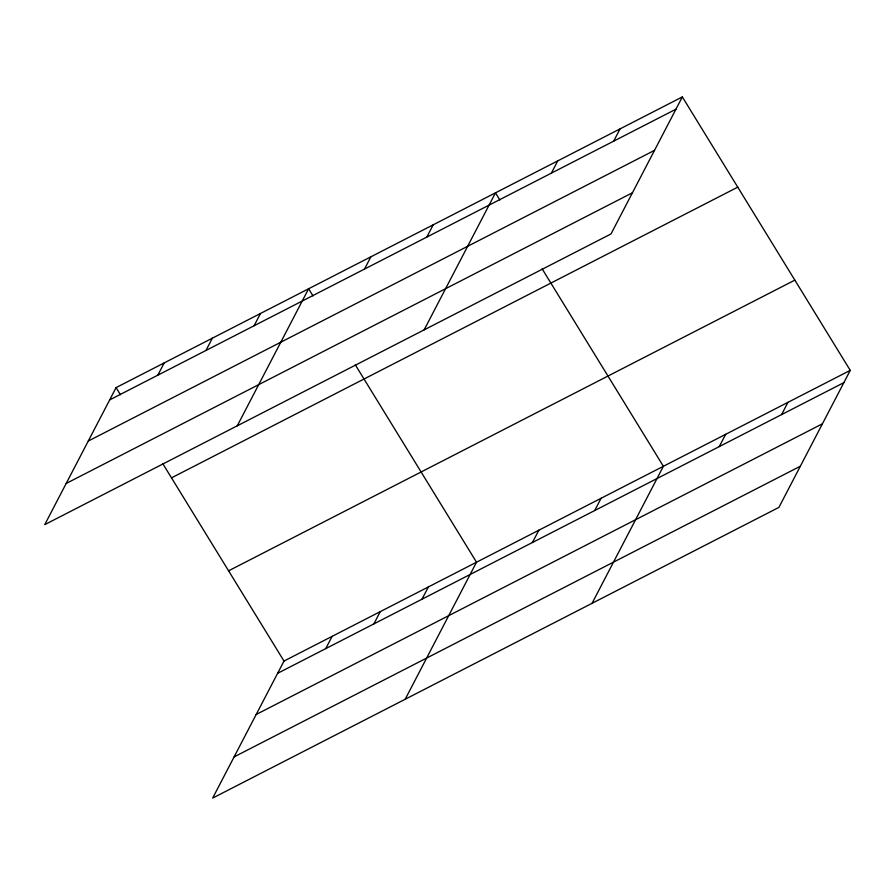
<?xml version="1.0" encoding="UTF-8"?>
<svg xmlns="http://www.w3.org/2000/svg" width="895" height="895" viewBox="0 0 895 895"><rect width="100%" height="100%" fill="white"/><g stroke="black" fill="none" stroke-linecap="round" stroke-linejoin="round"><path stroke-width="1.34" d="M682.337 96.917L116.081 387.613L44.75 524.638L611.005 233.942L682.337 96.917L850.25 370.362L778.918 507.387L212.663 798.083L283.995 661.058L850.25 370.362M157.822 375.184L164.21 362.9M205.951 350.471L212.35 338.198M254.09 325.758L260.479 313.485M237.276 425.796L308.607 288.772L312.981 295.898M364.511 269.071L370.899 256.798M426.792 237.097L433.191 224.824M424.14 329.875L495.472 192.85L499.846 199.965M551.376 173.149L557.764 160.865M325.735 648.629L332.123 636.345M613.657 141.175L620.056 128.891M373.864 623.916L380.252 611.643M421.992 599.202L428.392 586.93M405.189 699.252L476.52 562.217L355.27 364.768M532.413 542.527L538.812 530.243M594.705 510.542L601.093 498.269M592.054 603.319L663.385 466.295L542.135 268.836M719.278 446.594L725.677 434.31M781.57 414.62L787.958 402.336M109.693 399.886L675.949 109.19M88.258 441.056L654.513 150.36M66.185 483.468L632.441 192.772M171.493 477.852L737.749 187.156M228.583 570.82L794.838 280.124M277.595 673.331L843.862 382.635M256.171 714.501L822.427 423.805M234.087 756.913L800.354 466.217M116.081 387.613L120.456 394.74M162.745 463.599L283.995 661.058"/></g></svg>
